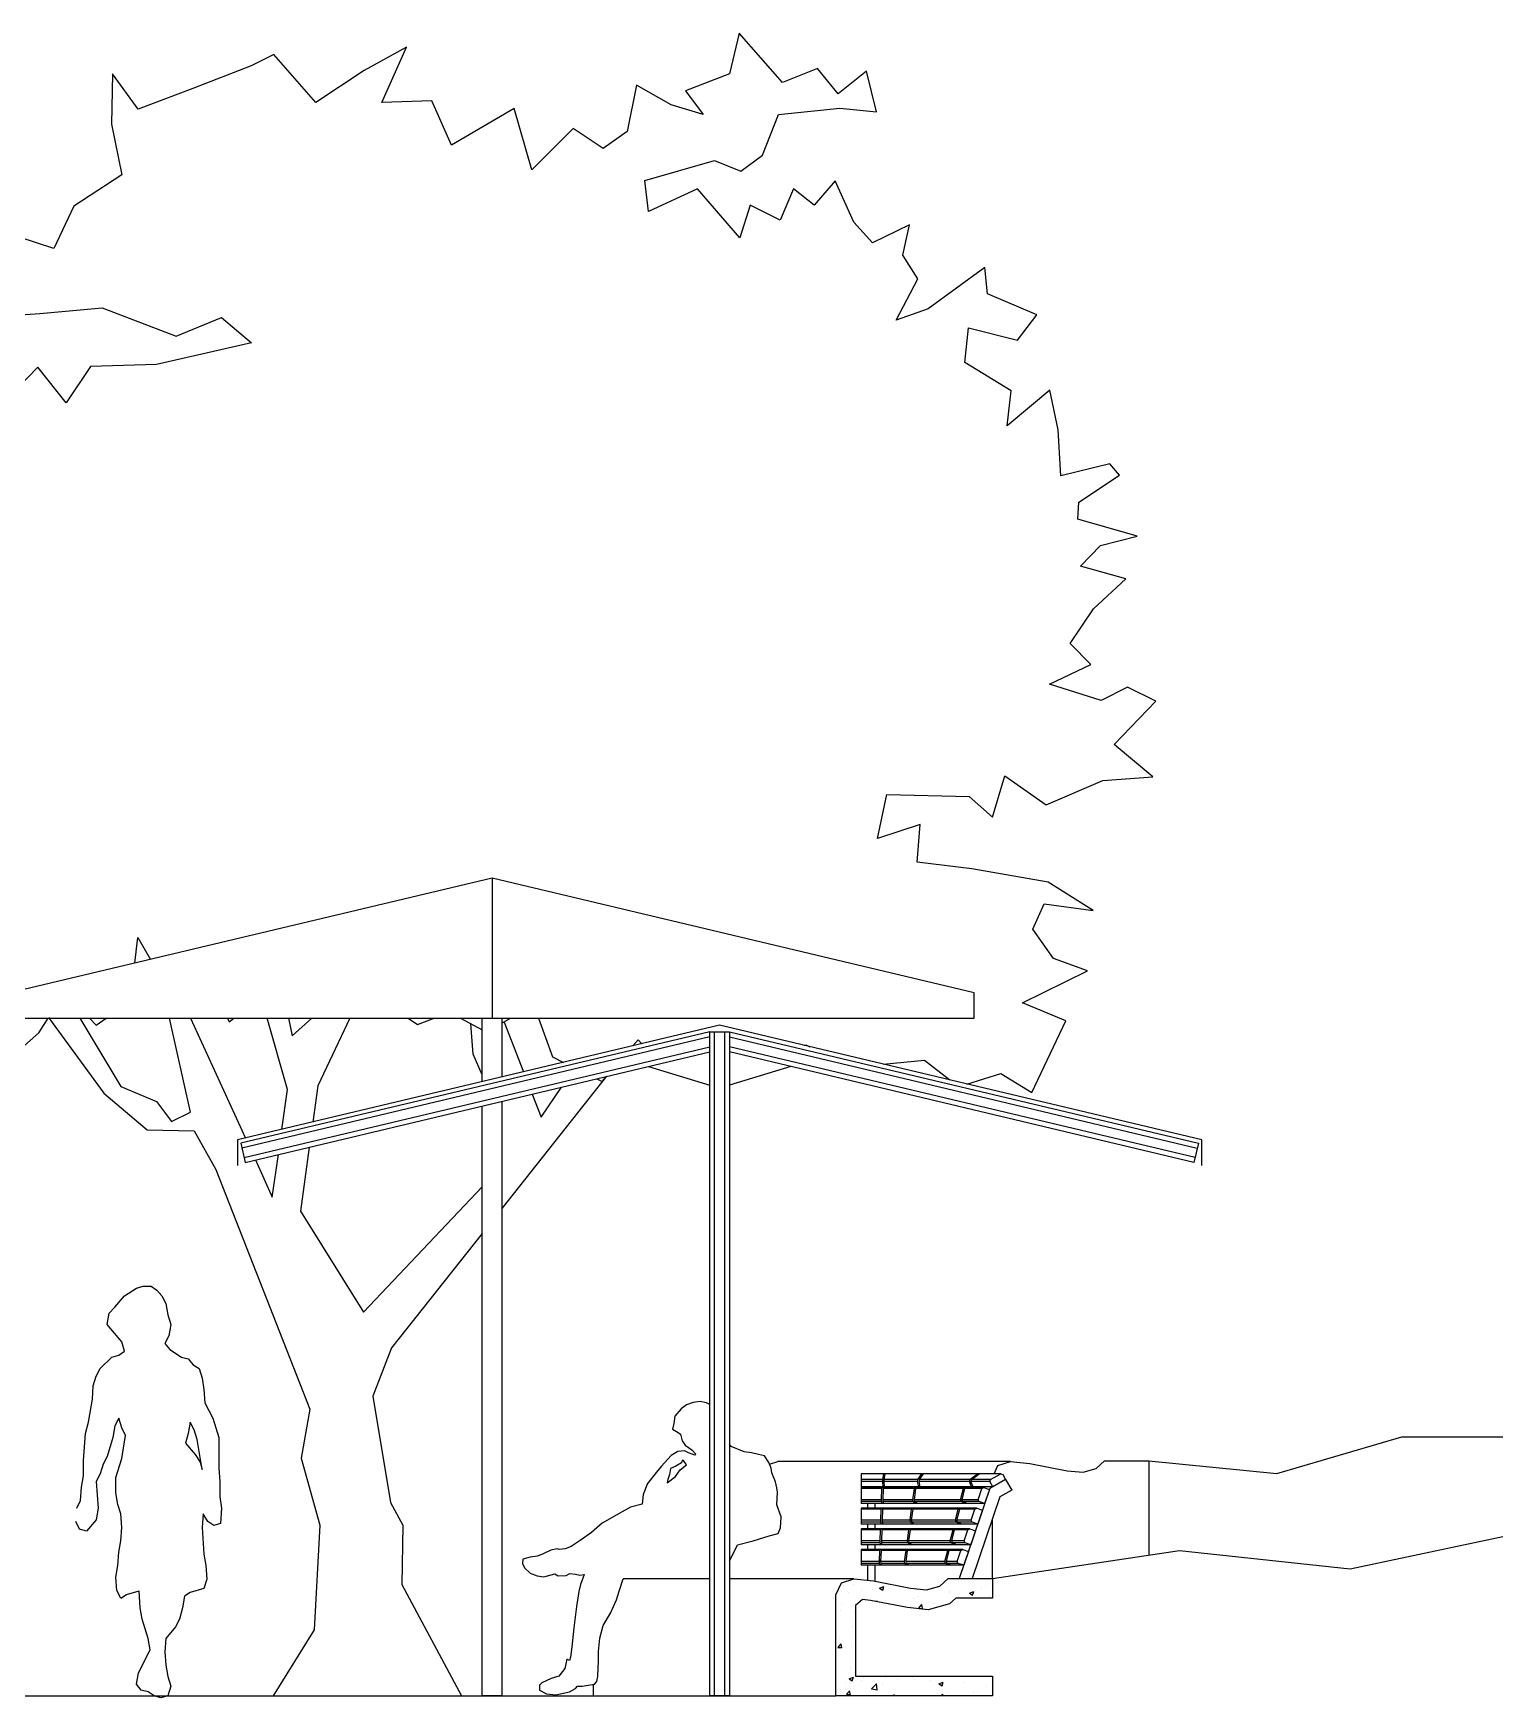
# Model space of a CAD drawing. Extents: x -7.8 to 27.4, y 2.6 to 15.1.
# Drawn here: x 21.43 to 27.41, y 3.84 to 10.6 of the extents above; entities that cross this region are included whole.
import ezdxf

# ---------------------------------------------------------------- set-up
doc = ezdxf.new("R2010")
doc.units = 0
doc.header["$LTSCALE"] = 0.01
doc.layers.get('0').update_dxf_attribs({"linetype": 'CONTINUOUS'})
doc.layers.add('CORTE', color=7, linetype='CONTINUOUS')
doc.layers.add('FINO', color=141, linetype='CONTINUOUS')

# ---------------------------------------------------------------- blocks, each defined once
blk = doc.blocks.new('3K82D')
at = {"color": 0, "linetype": 'BYBLOCK'}
for p, q in [((-0.2151, 1.5796), (-0.1753, 1.6263)), ((-0.1753, 1.6263), (-0.1275, 1.6574)), ((-0.1275, 1.6574), (-0.0996, 1.6652)), ((-0.0996, 1.6652), (-0.0677, 1.6652)), ((-0.0677, 1.6652), (-0.0438, 1.6497)), ((-0.0438, 1.6497), (-0.0239, 1.6263)), ((-0.0239, 1.6263), (-0.008, 1.5952)), ((-0.239, 1.5563), (-0.2151, 1.5796)), ((-0.008, 1.5952), (0, 1.5485)), ((-0.247, 1.5096), (-0.239, 1.5563)), ((-0.1872, 1.4396), (-0.247, 1.5096)), ((0, 1.5485), (0.012, 1.5096)), ((0.012, 1.5096), (0.004, 1.4629)), ((-0.1753, 1.4007), (-0.1872, 1.4396)), ((0.004, 1.4629), (-0.012, 1.4318)), ((-0.012, 1.4318), (0.008, 1.4084)), ((-0.2749, 1.3306), (-0.2271, 1.3773)), ((-0.2271, 1.3773), (-0.1992, 1.3851)), ((-0.1992, 1.3851), (-0.1753, 1.4007)), ((0.008, 1.4084), (0.0558, 1.3773)), ((0.0558, 1.3773), (0.0837, 1.3695)), ((0.0837, 1.3695), (0.1036, 1.3462)), ((-0.3028, 1.2606), (-0.2908, 1.2995)), ((-0.2908, 1.2995), (-0.2749, 1.3306)), ((0.1036, 1.3462), (0.1275, 1.3306)), ((0.1275, 1.3306), (0.1395, 1.2917)), ((0.1395, 1.2917), (0.1474, 1.245)), ((-0.3068, 1.2061), (-0.3028, 1.2606)), ((0.1474, 1.245), (0.1514, 1.1906)), ((-0.3227, 1.1127), (-0.3068, 1.2061)), ((0.1514, 1.1906), (0.1833, 1.1283)), ((-0.3347, 1.0661), (-0.3227, 1.1127)), ((-0.2151, 1.0972), (-0.2231, 1.0505)), ((-0.1992, 1.1283), (-0.2151, 1.0972)), ((-0.1872, 1.0894), (-0.1992, 1.1283)), ((-0.1713, 1.0583), (-0.1872, 1.0894)), ((0.0916, 1.1127), (0.0837, 1.0661)), ((0.1076, 1.0816), (0.0916, 1.1127)), ((0.1833, 1.1283), (0.2072, 1.0505)), ((-0.3426, 0.9571), (-0.3347, 1.0661)), ((-0.2231, 1.0505), (-0.247, 0.9727)), ((-0.1872, 0.9649), (-0.1713, 1.0583)), ((0.0837, 1.0661), (0.0717, 1.0271)), ((0.0717, 1.0271), (0.1116, 0.9805)), ((0.1195, 1.0427), (0.1076, 1.0816)), ((0.1404, 0.9201), (0.1195, 1.0427)), ((0.2072, 1.0505), (0.2072, 0.926)), ((-0.3426, 0.8949), (-0.3426, 0.9571)), ((-0.247, 0.9727), (-0.2629, 0.9416)), ((-0.2112, 0.8871), (-0.1872, 0.9649)), ((0.1116, 0.9805), (0.1315, 0.9493)), ((0.1315, 0.9493), (0.1404, 0.9201)), ((-0.3506, 0.8482), (-0.3426, 0.8949)), ((-0.2749, 0.9026), (-0.2908, 0.8715)), ((-0.2629, 0.9416), (-0.2749, 0.9026)), ((-0.2112, 0.8248), (-0.2112, 0.8871)), ((0.2072, 0.926), (0.2112, 0.8715)), ((-0.3546, 0.7937), (-0.3506, 0.8482)), ((-0.2908, 0.8715), (-0.2829, 0.7626)), ((-0.2032, 0.7781), (-0.2112, 0.8248)), ((0.2112, 0.8715), (0.2112, 0.8093)), ((-0.3705, 0.7626), (-0.3546, 0.7937)), ((-0.2829, 0.7626), (-0.2908, 0.7159)), ((-0.1912, 0.7392), (-0.2032, 0.7781)), ((0.2112, 0.8093), (0.2191, 0.7626)), ((0.2191, 0.7626), (0.2151, 0.7003)), ((-0.3586, 0.677), (-0.3745, 0.7081)), ((-0.3307, 0.6692), (-0.3586, 0.677)), ((-0.2908, 0.7159), (-0.3307, 0.6692)), ((-0.1872, 0.6848), (-0.1912, 0.7392)), ((-0.1912, 0.6303), (-0.1872, 0.6848)), ((0.1434, 0.7392), (0.1395, 0.6848)), ((0.1395, 0.6848), (0.1474, 0.5758)), ((0.1634, 0.7081), (0.1434, 0.7392)), ((0.1873, 0.6925), (0.1634, 0.7081)), ((0.2151, 0.7003), (0.1873, 0.6925)), ((-0.1992, 0.5836), (-0.1912, 0.6303)), ((-0.2032, 0.5291), (-0.1992, 0.5836)), ((0.1474, 0.5758), (0.1554, 0.5291)), ((-0.2112, 0.4824), (-0.2032, 0.5291)), ((-0.2072, 0.428), (-0.2112, 0.4824)), ((0.1594, 0.4747), (0.1474, 0.4358)), ((0.1554, 0.5291), (0.1594, 0.4747)), ((-0.1912, 0.3969), (-0.2072, 0.428)), ((-0.1912, 0.3969), (-0.1673, 0.4124)), ((-0.1673, 0.4124), (-0.1166, 0.4266)), ((-0.1116, 0.3579), (-0.1166, 0.4266)), ((0.0916, 0.4202), (0.0677, 0.4046)), ((0.1474, 0.4358), (0.0916, 0.4202)), ((-0.1036, 0.3113), (-0.1116, 0.3579)), ((0.0598, 0.3579), (0.0478, 0.3113)), ((0.0677, 0.4046), (0.0598, 0.3579)), ((-0.0797, 0.2334), (-0.1036, 0.3113)), ((0.0319, 0.2801), (-0.008, 0.2334)), ((0.0478, 0.3113), (0.0319, 0.2801)), ((-0.0717, 0.1868), (-0.0797, 0.2334)), ((-0.008, 0.2334), (-0.012, 0.179)), ((-0.1195, 0.0934), (-0.0717, 0.1868)), ((-0.012, 0.179), (-0.008, 0.1245)), ((-0.1275, 0.0467), (-0.1195, 0.0934)), ((-0.008, 0.1245), (0, 0.0778)), ((0, 0.0778), (0.012, 0.0389)), ((-0.1076, 0.0233), (-0.1275, 0.0467)), ((-0.0797, 0.0156), (-0.1076, 0.0233)), ((-0.0558, 0), (-0.0797, 0.0156)), ((-0.0279, -0.0078), (-0.0558, 0)), ((0, 0), (-0.0279, -0.0078)), ((0.012, 0.0389), (0, 0))]:
    blk.add_line(p, q, dxfattribs=at)
blk = doc.blocks.new('*X61')
at = {"layer": 'FINO'}
for p, q in [((24.7189, 4.2986), (24.7189, 4.2986)), ((24.7189, 4.2986), (24.7189, 4.2986)), ((24.7189, 4.2986), (24.7189, 4.2986)), ((24.7499, 4.2636), (24.7499, 4.2636)), ((24.7566, 4.3148), (24.7566, 4.3148)), ((24.7566, 4.3148), (24.7566, 4.3148)), ((24.7566, 4.3148), (24.7566, 4.3148)), ((24.7722, 4.2973), (24.7722, 4.2973)), ((24.798, 4.3171), (24.798, 4.3171)), ((24.8037, 4.2717), (24.8037, 4.2717)), ((24.8199, 4.3149), (24.8199, 4.3149)), ((24.8199, 4.3149), (24.8199, 4.3149)), ((24.8199, 4.3149), (24.8199, 4.3149)), ((24.8461, 4.2763), (24.8461, 4.2763)), ((24.8764, 4.2822), (24.8942, 4.289)), ((24.8764, 4.2822), (24.889, 4.2736)), ((24.8887, 4.3044), (24.8887, 4.3044)), ((24.889, 4.2737), (24.8942, 4.289)), ((24.9576, 4.2909), (24.9576, 4.2909)), ((24.9587, 4.2907), (24.9587, 4.2907)), ((24.9958, 4.2835), (24.9958, 4.2835)), ((24.9958, 4.2835), (24.9958, 4.2835)), ((24.9958, 4.2835), (24.9958, 4.2835)), ((25.0656, 4.2758), (25.0656, 4.2758)), ((25.0656, 4.2758), (25.0656, 4.2758)), ((25.1144, 4.2886), (25.1144, 4.2886)), ((25.1144, 4.2886), (25.1144, 4.2886)), ((25.1144, 4.2886), (25.1144, 4.2886)), ((25.128, 4.2968), (25.128, 4.2968)), ((25.1488, 4.3161), (25.1488, 4.3161)), ((25.1598, 4.2659), (25.1598, 4.2659)), ((25.1608, 4.2667), (25.1608, 4.2667)), ((25.1663, 4.3184), (25.1663, 4.3184)), ((25.1885, 4.322), (25.1885, 4.322)), ((25.1885, 4.322), (25.1885, 4.322)), ((25.1885, 4.322), (25.1885, 4.322)), ((25.1936, 4.322), (25.1936, 4.322)), ((25.2329, 4.322), (25.2329, 4.322)), ((25.2415, 4.2618), (25.2592, 4.2687)), ((25.2541, 4.2533), (25.2592, 4.2687)), ((25.2763, 4.322), (25.2763, 4.322)), ((25.2917, 4.285), (25.2917, 4.285)), ((25.3089, 4.2922), (25.3089, 4.2922)), ((25.3151, 4.322), (25.3151, 4.322)), ((25.3151, 4.322), (25.3151, 4.322)), ((25.3151, 4.322), (25.3151, 4.322)), ((25.3355, 4.2678), (25.3355, 4.2678)), ((24.6989, 4.241), (24.6989, 4.241)), ((24.6989, 4.2307), (24.6989, 4.2307)), ((24.6989, 4.2307), (24.6989, 4.2307)), ((24.6989, 4.2307), (24.6989, 4.2307)), ((24.6989, 4.2065), (24.6989, 4.2065)), ((24.6998, 4.257), (24.6998, 4.257)), ((24.6998, 4.257), (24.6998, 4.257)), ((24.6998, 4.257), (24.6998, 4.257)), ((24.7225, 4.2157), (24.7225, 4.2157)), ((24.7691, 4.2127), (24.7691, 4.2127)), ((24.8482, 4.2308), (24.8482, 4.2308)), ((24.8482, 4.2308), (24.8482, 4.2308)), ((24.8635, 4.2278), (24.8664, 4.2312)), ((24.8671, 4.2271), (24.8663, 4.2311)), ((24.8894, 4.2228), (24.8894, 4.2228)), ((24.8894, 4.2228), (24.8894, 4.2228)), ((24.9011, 4.2318), (24.9011, 4.2318)), ((24.9747, 4.2061), (24.9747, 4.2061)), ((24.9747, 4.2061), (24.9747, 4.2061)), ((24.9747, 4.2061), (24.9747, 4.2061)), ((24.9877, 4.2035), (24.9877, 4.2035)), ((24.9877, 4.2035), (24.9877, 4.2035)), ((24.9877, 4.2035), (24.9877, 4.2035)), ((24.9937, 4.2042), (24.9937, 4.2042)), ((24.9965, 4.2024), (24.9965, 4.2024)), ((24.9965, 4.2024), (24.9965, 4.2024)), ((25.0032, 4.2056), (25.0032, 4.2056)), ((25.0127, 4.2413), (25.0127, 4.2413)), ((25.0315, 4.2496), (25.0315, 4.2496)), ((25.0363, 4.2007), (25.0486, 4.2153)), ((25.0363, 4.2007), (25.0514, 4.1994)), ((25.0514, 4.1992), (25.0485, 4.2151)), ((25.0624, 4.1957), (25.0624, 4.1957)), ((25.0994, 4.2182), (25.0994, 4.2182)), ((25.1711, 4.2277), (25.1711, 4.2277)), ((25.1877, 4.242), (25.1877, 4.242)), ((25.2358, 4.242), (25.2358, 4.242)), ((25.2358, 4.242), (25.2358, 4.242)), ((25.2414, 4.2618), (25.2541, 4.2533)), ((25.2801, 4.242), (25.2801, 4.242)), ((25.2801, 4.242), (25.2801, 4.242)), ((25.2801, 4.242), (25.2801, 4.242)), ((25.3234, 4.2477), (25.3234, 4.2477)), ((25.3355, 4.2493), (25.3355, 4.2493)), ((25.3355, 4.2493), (25.3355, 4.2493)), ((24.6989, 4.1655), (24.6989, 4.1655)), ((24.6989, 4.1588), (24.6989, 4.1588)), ((24.6989, 4.15), (24.6989, 4.15)), ((24.6989, 4.15), (24.6989, 4.15)), ((24.7164, 4.1905), (24.7164, 4.1905)), ((24.7661, 4.1282), (24.7661, 4.1282)), ((24.776, 4.1815), (24.776, 4.1815)), ((24.7789, 4.1797), (24.7789, 4.1797)), ((24.7789, 4.176), (24.7789, 4.176)), ((24.7789, 4.176), (24.7789, 4.176)), ((24.7789, 4.138), (24.7789, 4.138)), ((24.7789, 4.1332), (24.7789, 4.1332)), ((25.0676, 4.1952), (25.0676, 4.1952)), ((24.6989, 4.0766), (24.6989, 4.0766)), ((24.6989, 4.0741), (24.6989, 4.0741)), ((24.6989, 4.0694), (24.6989, 4.0694)), ((24.6989, 4.0694), (24.6989, 4.0694)), ((24.6989, 4.0694), (24.6989, 4.0694)), ((24.7124, 4.0759), (24.7124, 4.0759)), ((24.7789, 4.099), (24.7789, 4.099)), ((24.7789, 4.0847), (24.7789, 4.0847)), ((24.6989, 4.0453), (24.6989, 4.0453)), ((24.6989, 4.0453), (24.6989, 4.0453)), ((24.6989, 4.0453), (24.6989, 4.0453)), ((24.6989, 3.9945), (24.6989, 3.9945)), ((24.7071, 4.0415), (24.7223, 4.0402)), ((24.7072, 4.0415), (24.7194, 4.0561)), ((24.7223, 4.04), (24.7194, 4.056)), ((24.763, 4.0436), (24.763, 4.0436)), ((24.7789, 4.0559), (24.7789, 4.0559)), ((24.7789, 3.9933), (24.7789, 3.9933)), ((24.6989, 3.9887), (24.6989, 3.9887)), ((24.6989, 3.9887), (24.6989, 3.9887)), ((24.6989, 3.9887), (24.6989, 3.9887)), ((24.6989, 3.9827), (24.6989, 3.9827)), ((24.6989, 3.9827), (24.6989, 3.9827)), ((24.7581, 3.951), (24.7581, 3.951)), ((24.7599, 3.9591), (24.7599, 3.9591)), ((24.7789, 3.9737), (24.7789, 3.9737)), ((24.7789, 3.9377), (24.7789, 3.9377)), ((24.7789, 3.9377), (24.7789, 3.9377)), ((24.6989, 3.9123), (24.6989, 3.9123)), ((24.6989, 3.9081), (24.6989, 3.9081)), ((24.6989, 3.9081), (24.6989, 3.9081)), ((24.6989, 3.8914), (24.6989, 3.8914)), ((24.6989, 3.8914), (24.6989, 3.8914)), ((24.6989, 3.8841), (24.6989, 3.8841)), ((24.7156, 3.8688), (24.7156, 3.8688)), ((24.7392, 3.8967), (24.7392, 3.8967)), ((24.7424, 3.8505), (24.7547, 3.8651)), ((24.7528, 3.9138), (24.7706, 3.9206)), ((24.7528, 3.9138), (24.7654, 3.9053)), ((24.7576, 3.849), (24.7546, 3.8649)), ((24.7568, 3.8745), (24.7568, 3.8745)), ((24.7654, 3.9053), (24.7706, 3.9206)), ((24.7997, 3.9245), (24.7997, 3.9245)), ((24.8028, 3.905), (24.8028, 3.905)), ((24.8116, 3.9169), (24.8116, 3.9169)), ((24.822, 3.9245), (24.822, 3.9245)), ((24.8308, 3.9245), (24.8308, 3.9245)), ((24.8433, 3.8724), (24.8631, 3.893)), ((24.8433, 3.8724), (24.8659, 3.8689)), ((24.8659, 3.8689), (24.8631, 3.893)), ((24.8638, 3.8942), (24.8638, 3.8942)), ((24.8887, 3.8935), (24.8887, 3.8935)), ((24.899, 3.9177), (24.899, 3.9177)), ((24.9263, 3.9245), (24.9263, 3.9245)), ((24.9472, 3.9112), (24.9472, 3.9112)), ((24.9506, 3.9245), (24.9506, 3.9245)), ((25.0066, 3.9245), (25.0066, 3.9245)), ((25.0119, 3.9197), (25.0119, 3.9197)), ((25.0191, 3.9114), (25.0191, 3.9114)), ((25.0362, 3.9245), (25.0362, 3.9245)), ((25.0362, 3.9245), (25.0362, 3.9245)), ((25.0529, 3.9245), (25.0529, 3.9245)), ((25.0828, 3.9054), (25.0828, 3.9054)), ((25.1178, 3.8934), (25.1305, 3.8849)), ((25.1179, 3.8934), (25.1356, 3.9003)), ((25.1305, 3.8849), (25.1356, 3.9003)), ((25.1433, 3.9245), (25.1433, 3.9245)), ((25.1433, 3.9245), (25.1433, 3.9245)), ((25.1524, 3.8597), (25.1524, 3.8597)), ((25.1795, 3.9245), (25.1795, 3.9245)), ((25.1825, 3.9245), (25.1825, 3.9245)), ((25.1825, 3.9245), (25.1825, 3.9245)), ((25.2184, 3.8997), (25.2184, 3.8997)), ((25.2504, 3.9245), (25.2504, 3.9245)), ((25.2763, 3.8622), (25.2763, 3.8622)), ((25.3061, 3.9245), (25.3061, 3.9245)), ((25.3128, 3.8808), (25.3128, 3.8808)), ((25.3355, 3.9058), (25.3355, 3.9058)), ((25.3355, 3.9058), (25.3355, 3.9058)), ((24.7177, 3.8445), (24.7177, 3.8445)), ((24.7422, 3.8445), (24.7422, 3.8445)), ((24.7424, 3.8505), (24.7576, 3.8491)), ((24.7987, 3.8445), (24.7987, 3.8445)), ((24.8248, 3.8445), (24.8248, 3.8445)), ((24.8248, 3.8445), (24.8248, 3.8445)), ((24.9181, 3.8445), (24.9181, 3.8445)), ((24.9253, 3.8445), (24.9253, 3.8445)), ((24.9319, 3.8445), (24.9319, 3.8445)), ((24.9319, 3.8445), (24.9319, 3.8445)), ((24.9319, 3.8445), (24.9319, 3.8445)), ((24.933, 3.8445), (24.9369, 3.8491)), ((24.9376, 3.8445), (24.9368, 3.849)), ((25.0371, 3.8445), (25.0371, 3.8445)), ((25.0371, 3.8445), (25.0371, 3.8445)), ((25.0371, 3.8445), (25.0371, 3.8445)), ((25.039, 3.8445), (25.039, 3.8445)), ((25.0519, 3.8445), (25.0519, 3.8445)), ((25.0562, 3.847), (25.0562, 3.847)), ((25.0939, 3.8445), (25.0939, 3.8445)), ((25.1279, 3.8445), (25.1341, 3.851)), ((25.1349, 3.8445), (25.1342, 3.851)), ((25.1461, 3.8445), (25.1461, 3.8445)), ((25.1461, 3.8445), (25.1461, 3.8445)), ((25.1785, 3.8445), (25.1785, 3.8445)), ((25.2532, 3.8445), (25.2532, 3.8445)), ((25.2532, 3.8445), (25.2532, 3.8445)), ((25.257, 3.8562), (25.257, 3.8562)), ((25.3051, 3.8445), (25.3051, 3.8445))]:
    blk.add_line(p, q, dxfattribs=at)

msp = doc.modelspace()

# ---------------------------------------------------------------- linework, layer by layer
for p, q in [((23.3002, 7.1685), (23.3002, 6.599)), ((23.9357, 6.4029), (24.1854, 6.3269)), ((24.5151, 6.4029), (24.2654, 6.3269)), ((24.0695, 5.011), (24.0436, 4.9819)), ((24.0913, 5.0274), (24.0695, 5.011)), ((24.1179, 5.0375), (24.0913, 5.0274)), ((24.1468, 5.0412), (24.1179, 5.0375)), ((24.1724, 5.0356), (24.1468, 5.0412)), ((24.1854, 5.0293), (24.1724, 5.0356)), ((24.0387, 4.9517), (24.0342, 4.9279)), ((24.0436, 4.9819), (24.0387, 4.9517)), ((24.0342, 4.9279), (24.0569, 4.9153)), ((24.0569, 4.9153), (24.0662, 4.9085)), ((24.0662, 4.9085), (24.0692, 4.8969)), ((24.0692, 4.8969), (24.0728, 4.8807)), ((24.0728, 4.8807), (24.0851, 4.8629)), ((24.0287, 4.8219), (24.0017, 4.7915)), ((24.0558, 4.8383), (24.0287, 4.8219)), ((24.0824, 4.8408), (24.0558, 4.8383)), ((24.0987, 4.8323), (24.0824, 4.8408)), ((24.0851, 4.8629), (24.1125, 4.844)), ((24.1242, 4.8232), (24.0987, 4.8323)), ((24.1125, 4.844), (24.1294, 4.8273)), ((24.1294, 4.8273), (24.1242, 4.8232)), ((24.2728, 4.8585), (24.2654, 4.8678)), ((24.3251, 4.8369), (24.2728, 4.8585)), ((24.3547, 4.8325), (24.3251, 4.8369)), ((24.3843, 4.8252), (24.3547, 4.8325)), ((24.4081, 4.8208), (24.3843, 4.8252)), ((24.4257, 4.7937), (24.4081, 4.8208)), ((23.9684, 4.7536), (23.9322, 4.7082)), ((23.9879, 4.777), (23.9684, 4.7536)), ((24.0017, 4.7915), (23.9879, 4.777)), ((24.0223, 4.7436), (24.0155, 4.7233)), ((24.0256, 4.7686), (24.0223, 4.7436)), ((24.047, 4.778), (24.0256, 4.7686)), ((24.0461, 4.7363), (24.065, 4.7631)), ((24.07, 4.7921), (24.047, 4.778)), ((24.065, 4.7631), (24.0905, 4.784)), ((24.0728, 4.8025), (24.07, 4.7921)), ((24.0786, 4.8014), (24.0728, 4.8025)), ((24.0905, 4.784), (24.0786, 4.8014)), ((24.4357, 4.7695), (24.4257, 4.7937)), ((24.4376, 4.7509), (24.4357, 4.7695)), ((24.4535, 4.7146), (24.4376, 4.7509)), ((25.369, 4.7471), (24.8014, 4.7471)), ((24.8014, 4.7471), (24.8014, 4.6943)), ((24.8893, 4.7234), (24.8935, 4.7471)), ((24.8954, 4.7234), (24.8996, 4.7471)), ((25.032, 4.7234), (25.0487, 4.7471)), ((25.0381, 4.7234), (25.0548, 4.7471)), ((25.2436, 4.7234), (25.2749, 4.7471)), ((25.2497, 4.7234), (25.281, 4.7471)), ((23.9322, 4.7082), (23.9147, 4.6623)), ((24.0118, 4.7099), (24.0461, 4.7363)), ((24.0155, 4.7233), (24.0118, 4.7099)), ((24.4578, 4.6897), (24.4535, 4.7146)), ((24.4614, 4.6729), (24.4578, 4.6897)), ((24.4583, 4.6214), (24.4614, 4.6729)), ((24.8893, 4.7234), (24.8014, 4.7234)), ((24.8891, 4.7152), (24.8014, 4.7152)), ((25.3369, 4.6943), (24.8014, 4.6943)), ((25.3002, 4.6911), (24.8014, 4.6911)), ((24.8014, 4.6911), (24.8014, 4.6265)), ((24.8859, 4.6873), (24.8014, 4.6873)), ((24.8269, 4.6943), (24.8269, 4.6911)), ((24.8569, 4.6943), (24.8569, 4.6911)), ((24.8843, 4.6418), (24.8859, 4.6873)), ((24.8859, 4.6873), (24.8866, 4.6911)), ((24.8891, 4.7152), (24.8893, 4.7234)), ((24.8903, 4.6943), (24.8891, 4.7152)), ((24.8904, 4.6418), (24.892, 4.6873)), ((24.892, 4.6873), (24.8927, 4.6911)), ((25.0182, 4.6873), (24.892, 4.6873)), ((24.8952, 4.7152), (24.8954, 4.7234)), ((24.8964, 4.6943), (24.8952, 4.7152)), ((25.0311, 4.7152), (24.8952, 4.7152)), ((25.032, 4.7234), (24.8954, 4.7234)), ((25.012, 4.6418), (25.0182, 4.6873)), ((25.0181, 4.6418), (25.0243, 4.6873)), ((25.0182, 4.6873), (25.0212, 4.6911)), ((25.0243, 4.6873), (25.0273, 4.6911)), ((25.2176, 4.6873), (25.0243, 4.6873)), ((25.0311, 4.7152), (25.032, 4.7234)), ((25.0359, 4.6943), (25.0311, 4.7152)), ((25.0372, 4.7152), (25.0381, 4.7234)), ((25.042, 4.6943), (25.0372, 4.7152)), ((25.2419, 4.7152), (25.0372, 4.7152)), ((25.2436, 4.7234), (25.0381, 4.7234)), ((25.3242, 4.6871), (25.2006, 4.322)), ((25.206, 4.6418), (25.2176, 4.6873)), ((25.2121, 4.6418), (25.2237, 4.6873)), ((25.2176, 4.6873), (25.2233, 4.6911)), ((25.2237, 4.6873), (25.2294, 4.6911)), ((25.2926, 4.6873), (25.2237, 4.6873)), ((25.2419, 4.7152), (25.2436, 4.7234)), ((25.2508, 4.6943), (25.2419, 4.7152)), ((25.248, 4.7152), (25.2497, 4.7234)), ((25.325, 4.7152), (25.248, 4.7152)), ((25.2569, 4.6943), (25.248, 4.7152)), ((25.3273, 4.7234), (25.2497, 4.7234)), ((25.389, 4.7239), (25.3242, 4.6871)), ((25.4137, 4.6804), (25.3654, 4.653)), ((25.389, 4.7239), (25.4137, 4.6804)), ((23.8635, 4.6109), (23.807, 4.5809)), ((23.9109, 4.624), (23.8635, 4.6109)), ((23.9147, 4.6623), (23.9109, 4.624)), ((24.4766, 4.5717), (24.4583, 4.6214)), ((24.8843, 4.6418), (24.8014, 4.6418)), ((24.8847, 4.6342), (24.8014, 4.6342)), ((25.3037, 4.6265), (24.8014, 4.6265)), ((25.2719, 4.6075), (24.8014, 4.6075)), ((24.8014, 4.6075), (24.8014, 4.5429)), ((24.883, 4.6037), (24.8014, 4.6037)), ((24.8269, 4.6265), (24.8269, 4.6075)), ((24.8569, 4.6265), (24.8569, 4.6075)), ((24.8815, 4.5582), (24.883, 4.6037)), ((24.883, 4.6037), (24.8838, 4.6075)), ((24.8847, 4.6342), (24.8843, 4.6418)), ((24.887, 4.6265), (24.8847, 4.6342)), ((24.8876, 4.5582), (24.8891, 4.6037)), ((24.8891, 4.6037), (24.8899, 4.6075)), ((25.0068, 4.6037), (24.8891, 4.6037)), ((24.8908, 4.6342), (24.8904, 4.6418)), ((25.012, 4.6418), (24.8904, 4.6418)), ((24.8931, 4.6265), (24.8908, 4.6342)), ((25.0135, 4.6342), (24.8908, 4.6342)), ((25.0007, 4.5582), (25.0068, 4.6037)), ((25.0068, 4.6037), (25.0099, 4.6075)), ((25.0068, 4.5582), (25.0129, 4.6037)), ((25.0135, 4.6342), (25.012, 4.6418)), ((25.0129, 4.6037), (25.016, 4.6075)), ((25.1964, 4.6037), (25.0129, 4.6037)), ((25.0226, 4.6265), (25.0135, 4.6342)), ((25.0196, 4.6342), (25.0181, 4.6418)), ((25.206, 4.6418), (25.0181, 4.6418)), ((25.0287, 4.6265), (25.0196, 4.6342)), ((25.2089, 4.6342), (25.0196, 4.6342)), ((25.1848, 4.5582), (25.1964, 4.6037)), ((25.1909, 4.5582), (25.2025, 4.6037)), ((25.1964, 4.6037), (25.2021, 4.6075)), ((25.2025, 4.6037), (25.2082, 4.6075)), ((25.2643, 4.6037), (25.2025, 4.6037)), ((25.2089, 4.6342), (25.206, 4.6418)), ((25.2259, 4.6265), (25.2089, 4.6342)), ((25.2772, 4.6418), (25.2121, 4.6418)), ((25.215, 4.6342), (25.2121, 4.6418)), ((25.2809, 4.6342), (25.215, 4.6342)), ((25.232, 4.6265), (25.215, 4.6342)), ((25.3654, 4.653), (25.2534, 4.322)), ((23.7476, 4.5469), (23.705, 4.5089)), ((23.807, 4.5809), (23.7476, 4.5469)), ((24.4729, 4.5271), (24.4766, 4.5717)), ((24.8815, 4.5582), (24.8014, 4.5582)), ((24.8819, 4.5506), (24.8014, 4.5506)), ((25.2754, 4.5429), (24.8014, 4.5429)), ((24.8269, 4.5429), (24.8269, 4.5239)), ((24.8569, 4.5429), (24.8569, 4.5239)), ((24.8819, 4.5506), (24.8815, 4.5582)), ((24.8841, 4.5429), (24.8819, 4.5506)), ((24.888, 4.5506), (24.8876, 4.5582)), ((25.0007, 4.5582), (24.8876, 4.5582)), ((24.8903, 4.5429), (24.888, 4.5506)), ((25.0022, 4.5506), (24.888, 4.5506)), ((25.0022, 4.5506), (25.0007, 4.5582)), ((25.0113, 4.5429), (25.0022, 4.5506)), ((25.0083, 4.5506), (25.0068, 4.5582)), ((25.1848, 4.5582), (25.0068, 4.5582)), ((25.0174, 4.5429), (25.0083, 4.5506)), ((25.1876, 4.5506), (25.0083, 4.5506)), ((25.1876, 4.5506), (25.1848, 4.5582)), ((25.2047, 4.5429), (25.1876, 4.5506)), ((25.2489, 4.5582), (25.1909, 4.5582)), ((25.1937, 4.5506), (25.1909, 4.5582)), ((25.2527, 4.5506), (25.1937, 4.5506)), ((25.2108, 4.5429), (25.1937, 4.5506)), ((23.6618, 4.479), (23.6215, 4.4514)), ((23.705, 4.5089), (23.6618, 4.479)), ((24.2985, 4.4579), (24.3621, 4.4746)), ((24.3621, 4.4746), (24.4274, 4.4948)), ((24.4274, 4.4948), (24.4633, 4.5038)), ((24.4633, 4.5038), (24.4729, 4.5271)), ((25.2435, 4.5235), (24.8014, 4.5235)), ((24.8014, 4.5235), (24.8014, 4.4589)), ((24.8802, 4.5197), (24.8014, 4.5197)), ((24.8787, 4.4743), (24.8014, 4.4743)), ((24.879, 4.4666), (24.8014, 4.4666)), ((24.8787, 4.4743), (24.8802, 4.5197)), ((24.879, 4.4666), (24.8787, 4.4743)), ((24.8813, 4.4589), (24.879, 4.4666)), ((24.8802, 4.5197), (24.881, 4.5235)), ((24.8848, 4.4743), (24.8863, 4.5197)), ((24.8851, 4.4666), (24.8848, 4.4743)), ((24.9893, 4.4743), (24.8848, 4.4743)), ((24.8874, 4.4589), (24.8851, 4.4666)), ((24.9908, 4.4666), (24.8851, 4.4666)), ((24.8863, 4.5197), (24.8871, 4.5235)), ((24.9955, 4.5197), (24.8863, 4.5197)), ((24.9893, 4.4743), (24.9955, 4.5197)), ((24.9908, 4.4666), (24.9893, 4.4743)), ((24.9999, 4.4589), (24.9908, 4.4666)), ((24.9954, 4.4743), (25.0016, 4.5197)), ((24.9969, 4.4666), (24.9954, 4.4743)), ((25.1635, 4.4743), (24.9954, 4.4743)), ((24.9955, 4.5197), (24.9985, 4.5235)), ((25.006, 4.4589), (24.9969, 4.4666)), ((25.1663, 4.4666), (24.9969, 4.4666)), ((25.0016, 4.5197), (25.0046, 4.5235)), ((25.175, 4.5197), (25.0016, 4.5197)), ((25.1635, 4.4743), (25.175, 4.5197)), ((25.1663, 4.4666), (25.1635, 4.4743)), ((25.1834, 4.4589), (25.1663, 4.4666)), ((25.1696, 4.4743), (25.1811, 4.5197)), ((25.2205, 4.4743), (25.1696, 4.4743)), ((25.1724, 4.4666), (25.1696, 4.4743)), ((25.2242, 4.4666), (25.1724, 4.4666)), ((25.1895, 4.4589), (25.1724, 4.4666)), ((25.175, 4.5197), (25.1807, 4.5235)), ((25.1811, 4.5197), (25.1869, 4.5235)), ((25.2359, 4.5197), (25.1811, 4.5197)), ((23.425, 4.3995), (23.4239, 4.3827)), ((23.4556, 4.4084), (23.425, 4.3995)), ((23.4845, 4.4116), (23.4556, 4.4084)), ((23.5076, 4.4222), (23.4845, 4.4116)), ((23.5393, 4.4363), (23.5076, 4.4222)), ((23.5642, 4.4423), (23.5393, 4.4363)), ((23.5729, 4.4389), (23.5642, 4.4423)), ((23.5978, 4.4414), (23.5729, 4.4389)), ((23.6215, 4.4514), (23.5978, 4.4414)), ((24.2655, 4.3939), (24.2809, 4.4219)), ((24.2809, 4.4219), (24.2985, 4.4579)), ((25.247, 4.4589), (24.8014, 4.4589)), ((25.215, 4.4395), (24.8014, 4.4395)), ((24.8014, 4.4395), (24.8014, 4.375)), ((24.8773, 4.4357), (24.8014, 4.4357)), ((24.8269, 4.4589), (24.8269, 4.4399)), ((24.8569, 4.4589), (24.8569, 4.4399)), ((24.8758, 4.3903), (24.8773, 4.4357)), ((24.8773, 4.4357), (24.8781, 4.4395)), ((24.8819, 4.3903), (24.8835, 4.4357)), ((24.8835, 4.4357), (24.8842, 4.4395)), ((24.9841, 4.4357), (24.8835, 4.4357)), ((24.9779, 4.3903), (24.9841, 4.4357)), ((24.9841, 4.4357), (24.9871, 4.4395)), ((24.9841, 4.3903), (24.9902, 4.4357)), ((24.9902, 4.4357), (24.9932, 4.4395)), ((25.1537, 4.4357), (24.9902, 4.4357)), ((25.1422, 4.3903), (25.1537, 4.4357)), ((25.1483, 4.3903), (25.1598, 4.4357)), ((25.1537, 4.4357), (25.1594, 4.4395)), ((25.1598, 4.4357), (25.1655, 4.4395)), ((25.2074, 4.4357), (25.1598, 4.4357)), ((23.4239, 4.3827), (23.4316, 4.3654)), ((23.4316, 4.3654), (23.4555, 4.343)), ((23.4555, 4.343), (23.4828, 4.3328)), ((23.4828, 4.3328), (23.5112, 4.3278)), ((23.5112, 4.3278), (23.5557, 4.3403)), ((23.5557, 4.3403), (23.5691, 4.3317)), ((23.5691, 4.3317), (23.601, 4.3337)), ((23.601, 4.3337), (23.6165, 4.3419)), ((23.6165, 4.3419), (23.6392, 4.3392)), ((23.6392, 4.3392), (23.6571, 4.3347)), ((23.6571, 4.3347), (23.6745, 4.3372)), ((23.6745, 4.3372), (23.6592, 4.2971)), ((24.2654, 4.3938), (24.2655, 4.3939)), ((24.8758, 4.3903), (24.8014, 4.3903)), ((24.8762, 4.3827), (24.8014, 4.3827)), ((25.2185, 4.375), (24.8014, 4.375)), ((24.8269, 4.375), (24.8269, 4.3142)), ((24.8569, 4.375), (24.8569, 4.3107)), ((24.8762, 4.3827), (24.8758, 4.3903)), ((24.8785, 4.375), (24.8762, 4.3827)), ((24.8823, 4.3827), (24.8819, 4.3903)), ((24.9779, 4.3903), (24.8819, 4.3903)), ((24.8846, 4.375), (24.8823, 4.3827)), ((24.9794, 4.3827), (24.8823, 4.3827)), ((24.9794, 4.3827), (24.9779, 4.3903)), ((24.9885, 4.375), (24.9794, 4.3827)), ((24.9856, 4.3827), (24.9841, 4.3903)), ((25.1422, 4.3903), (24.9841, 4.3903)), ((24.9946, 4.375), (24.9856, 4.3827)), ((25.145, 4.3827), (24.9856, 4.3827)), ((25.145, 4.3827), (25.1422, 4.3903)), ((25.162, 4.375), (25.145, 4.3827)), ((25.192, 4.3903), (25.1483, 4.3903)), ((25.1511, 4.3827), (25.1483, 4.3903)), ((25.1958, 4.3827), (25.1511, 4.3827)), ((25.1682, 4.375), (25.1511, 4.3827)), ((23.653, 4.2687), (23.6437, 4.2072)), ((23.6592, 4.2971), (23.653, 4.2687)), ((23.8062, 4.2351), (23.8175, 4.2699)), ((23.8175, 4.2699), (23.8339, 4.3196)), ((23.6437, 4.2072), (23.6328, 4.1208)), ((23.7812, 4.1805), (23.8062, 4.2351)), ((23.7379, 4.0788), (23.752, 4.1304)), ((23.752, 4.1304), (23.7812, 4.1805)), ((23.6328, 4.1208), (23.6241, 4.0437)), ((23.7331, 4.0243), (23.7379, 4.0788)), ((23.6042, 3.9931), (23.5958, 3.9554)), ((23.6153, 3.988), (23.6042, 3.9931)), ((23.6186, 4.0019), (23.6153, 3.988)), ((23.6241, 4.0437), (23.6186, 4.0019)), ((23.7329, 3.9843), (23.7331, 4.0243)), ((23.5958, 3.9554), (23.5718, 3.924)), ((23.7305, 3.9223), (23.7319, 3.9565)), ((23.7319, 3.9565), (23.7329, 3.9843)), ((23.5019, 3.8968), (23.4933, 3.888)), ((23.4933, 3.888), (23.4934, 3.8677)), ((23.4934, 3.8677), (23.5208, 3.8523)), ((23.54, 3.9144), (23.5019, 3.8968)), ((23.5718, 3.924), (23.54, 3.9144)), ((23.559, 3.848), (23.6151, 3.86)), ((23.6151, 3.86), (23.6399, 3.8741)), ((23.6399, 3.8741), (23.6468, 3.8834)), ((23.6468, 3.8834), (23.6659, 3.8836)), ((23.6659, 3.8836), (23.6902, 3.8872)), ((23.6902, 3.8872), (23.7162, 3.8921)), ((23.7162, 3.8921), (23.7266, 3.902)), ((23.7266, 3.902), (23.7305, 3.9223)), ((23.5208, 3.8523), (23.559, 3.848))]:
    msp.add_line(p, q)
for points in [[(25.2615, 6.599), (25.2615, 6.7023), (23.3002, 7.1685), (21.3388, 6.7023), (21.3388, 6.599)], [(24.1854, 3.8445), (24.1854, 6.5445), (24.2654, 6.5445), (24.2654, 3.8445)], [(24.2054, 3.8445), (24.2054, 6.5445), (24.2454, 6.5445), (24.2454, 3.8445)]]:
    msp.add_lwpolyline(points, close=True)
for points in [[(23.2602, 6.3413), (23.2602, 6.599), (23.3402, 6.599), (23.3402, 6.3603)], [(24.1854, 6.5445), (22.2775, 6.091), (22.296, 6.0132), (24.1854, 6.4623)], [(24.1854, 6.5239), (22.2821, 6.0716), (22.2914, 6.0327), (24.1854, 6.4828)], [(24.2654, 6.5445), (26.1733, 6.091), (26.1548, 6.0132), (24.2654, 6.4623)], [(24.2654, 6.5239), (26.1687, 6.0716), (26.1594, 6.0327), (24.2654, 6.4828)], [(23.3402, 6.2614), (23.3402, 3.8445), (23.2602, 3.8445), (23.2602, 6.2424)], [(25.972, 4.7995), (26.4925, 4.7478), (27.0009, 4.8971), (27.4112, 4.8971)], [(24.4287, 4.7863), (24.4628, 4.7972)], [(25.4085, 4.7972), (24.4628, 4.7972)], [(25.3421, 4.7471), (25.3578, 4.7811), (25.4085, 4.7972), (25.4875, 4.7893), (25.6388, 4.7597), (25.7038, 4.7532), (25.7577, 4.768), (25.7917, 4.7995), (25.972, 4.7995), (25.972, 4.4165)], [(25.3355, 4.322), (25.3355, 4.5645)], [(24.1854, 4.3196), (23.8339, 4.3196)], [(24.7719, 4.3196), (24.2654, 4.3196)], [(23.7124, 3.8445), (23.7124, 3.8914)]]:
    msp.add_lwpolyline(points)
at = {"layer": 'CORTE'}
for points in [[(26.1868, 6.0011), (26.1868, 6.1045), (24.2254, 6.5707), (22.264, 6.1045), (22.264, 6.0011)], [(16.627, 4.8445), (16.8655, 4.8445), (20.2047, 3.8445), (24.6989, 3.8445)], [(25.3355, 4.322), (26.0959, 4.4349), (26.7906, 4.3608), (27.4112, 4.4918)]]:
    msp.add_lwpolyline(points, dxfattribs=at)
for points in [[(25.3369, 4.6943), (25.325, 4.7152), (25.3273, 4.7234), (25.369, 4.7471), (25.3772, 4.7448), (25.389, 4.7239)], [(25.3037, 4.6265), (25.2809, 4.6342), (25.2772, 4.6418), (25.2926, 4.6873), (25.3002, 4.6911), (25.3229, 4.6834)], [(25.2754, 4.5429), (25.2527, 4.5506), (25.2489, 4.5582), (25.2643, 4.6037), (25.2719, 4.6075), (25.2946, 4.5998)], [(25.247, 4.4589), (25.2242, 4.4666), (25.2205, 4.4743), (25.2359, 4.5197), (25.2435, 4.5235), (25.2662, 4.5158)], [(25.2185, 4.375), (25.1958, 4.3827), (25.192, 4.3903), (25.2074, 4.4357), (25.215, 4.4395), (25.2378, 4.4318)], [(25.3355, 3.8445), (24.6989, 3.8445), (24.6989, 4.2552), (24.7212, 4.3035), (24.7719, 4.3196), (24.8509, 4.3118), (25.0022, 4.2822), (25.0672, 4.2756), (25.1211, 4.2904), (25.1552, 4.322), (25.3355, 4.322), (25.3355, 4.242), (25.1866, 4.242), (25.1612, 4.2185), (25.074, 4.1945), (24.9905, 4.203), (24.8392, 4.2326), (24.8067, 4.2358), (24.7789, 4.2113), (24.7789, 3.9245), (25.3355, 3.9245)]]:
    msp.add_lwpolyline(points, close=True, dxfattribs=at)
at = {"layer": 'FINO'}
for points in [[(25.2306, 6.3317), (25.3692, 6.3745), (25.4961, 6.2977), (25.6344, 6.5888), (25.4572, 6.6623), (25.7223, 6.7923), (25.5844, 6.8417), (25.5002, 6.9612), (25.5463, 7.064), (25.7456, 7.0375), (25.5618, 7.1527), (25.2509, 7.2067), (25.0287, 7.2333), (25.041, 7.3865), (24.8679, 7.3298), (24.9064, 7.5093), (25.2403, 7.5012), (25.3355, 7.4168), (25.3861, 7.5853), (25.5545, 7.4669), (25.7845, 7.5662), (25.9882, 7.5813), (25.8307, 7.7118), (25.9995, 7.8878), (25.8846, 7.9449), (25.7773, 7.8914), (25.5672, 7.9573), (25.7358, 8.037), (25.6517, 8.1225), (25.7471, 8.2636), (25.8775, 8.3861), (25.6936, 8.4367), (25.7748, 8.5209), (25.9237, 8.559), (25.6829, 8.6283), (25.6863, 8.6972), (25.8518, 8.8076), (25.8135, 8.8536), (25.6142, 8.8046), (25.6024, 8.9918), (25.5686, 9.1528), (25.3955, 9.0074), (25.411, 9.1497), (25.2228, 9.2649), (25.2383, 9.4061), (25.4375, 9.3566), (25.5154, 9.4594), (25.3151, 9.544), (25.3043, 9.6513), (25.0742, 9.483), (24.9439, 9.4371), (25.0317, 9.6056), (24.9705, 9.702), (24.998, 9.8246), (24.8479, 9.7515), (24.7714, 9.8358), (24.695, 10.0045), (24.6106, 9.905), (24.5263, 9.9708), (24.4725, 9.8439), (24.35, 9.9053), (24.3082, 9.7718), (24.1355, 9.9713), (23.9361, 9.8796), (23.921, 10.0055), (24.2046, 10.0862), (24.3119, 10.0433), (24.4006, 10.1089), (24.4654, 10.273), (24.715, 10.3001), (24.8639, 10.2846), (24.8225, 10.4499), (24.7075, 10.3581), (24.6233, 10.4611), (24.4809, 10.4044), (24.3049, 10.6039), (24.2664, 10.4386), (24.0867, 10.3699), (24.1589, 10.2734), (24.0286, 10.313), (23.8875, 10.3931), (23.849, 10.2048), (23.7525, 10.136), (23.63, 10.2171), (23.4612, 10.0488), (23.3893, 10.2985), (23.1351, 10.1488), (23.0554, 10.3295), (22.8518, 10.3221), (22.9517, 10.5475), (22.7797, 10.4525), (22.5836, 10.3225), (22.4119, 10.5175), (22.3199, 10.4717), (22.0822, 10.38), (21.8599, 10.296), (21.7561, 10.4384), (21.7525, 10.2348), (21.7939, 10.0278), (21.5988, 9.9011), (21.5176, 9.7293), (21.2342, 9.8216)], [(21.2458, 9.4494), (21.4603, 9.4645), (21.7133, 9.4871), (22.0153, 9.3718), (22.1993, 9.4482), (22.3218, 9.3451), (21.9352, 9.257), (21.667, 9.2496), (21.5672, 9.1009), (21.4524, 9.2466), (21.3296, 9.1198)], [(21.8466, 6.823), (21.859, 6.9274), (21.9102, 6.8381)], [(21.2912, 6.3949), (21.4567, 6.5403), (21.4943, 6.599)], [(21.4962, 6.6019), (21.7202, 6.2948), (21.8963, 6.1457), (22.0879, 6.141), (22.1764, 5.9844), (22.5583, 5.0096), (22.5231, 4.8104), (22.5994, 4.5388), (22.5758, 4.1129), (22.4096, 3.8445)], [(21.6228, 6.599), (21.7893, 6.3221), (21.9348, 6.2606), (21.996, 6.1795), (22.0727, 6.2177), (21.9878, 6.599)], [(21.6617, 6.599), (21.6899, 6.5707), (21.7305, 6.599)], [(22.0733, 6.599), (22.2963, 6.1122)], [(22.2231, 6.599), (22.2308, 6.5853), (22.2493, 6.599)], [(22.4451, 6.1475), (22.468, 6.3092), (22.3849, 6.599)], [(22.472, 6.599), (22.4869, 6.5281), (22.5671, 6.599)], [(22.7214, 6.599), (22.5906, 6.3243), (22.5705, 6.1773)], [(22.959, 6.599), (22.9971, 6.5734), (23.0649, 6.599)], [(23.1715, 6.599), (23.2602, 6.5516)], [(23.2602, 6.3698), (23.2225, 6.4538), (23.2129, 6.5769)], [(23.3402, 6.5786), (23.3756, 6.599)], [(23.3487, 6.5835), (23.4275, 6.381)], [(23.4886, 6.599), (23.5454, 6.4425), (23.5912, 6.4199)], [(23.8727, 6.4868), (23.8936, 6.511), (23.9088, 6.4954)], [(24.5695, 6.4889), (24.5757, 6.4905), (24.5928, 6.4833)], [(23.766, 6.3636), (23.3402, 5.8256)], [(23.7264, 6.3532), (23.7478, 6.3426), (23.7649, 6.3623)], [(24.8907, 6.4125), (25.0584, 6.4286), (25.1614, 6.3482)], [(23.4628, 6.2905), (23.4991, 6.1973), (23.5827, 6.319)], [(22.3372, 6.023), (22.4061, 5.8724), (22.4306, 6.0452)], [(22.5566, 6.0751), (22.521, 5.8154), (22.7767, 5.4045), (23.2602, 5.9133)], [(23.2602, 5.7246), (22.8915, 5.2588), (22.8146, 5.0629), (22.8874, 4.6304), (22.9365, 4.5383), (22.933, 4.2964), (23.1762, 3.8445)]]:
    msp.add_lwpolyline(points, dxfattribs=at)

# ---------------------------------------------------------------- block references
msp.add_blockref('3K82D', (21.9807, 3.8445))
msp.add_blockref('*X61', (0, 0), dxfattribs=at)

doc.saveas('drawing.dxf')
